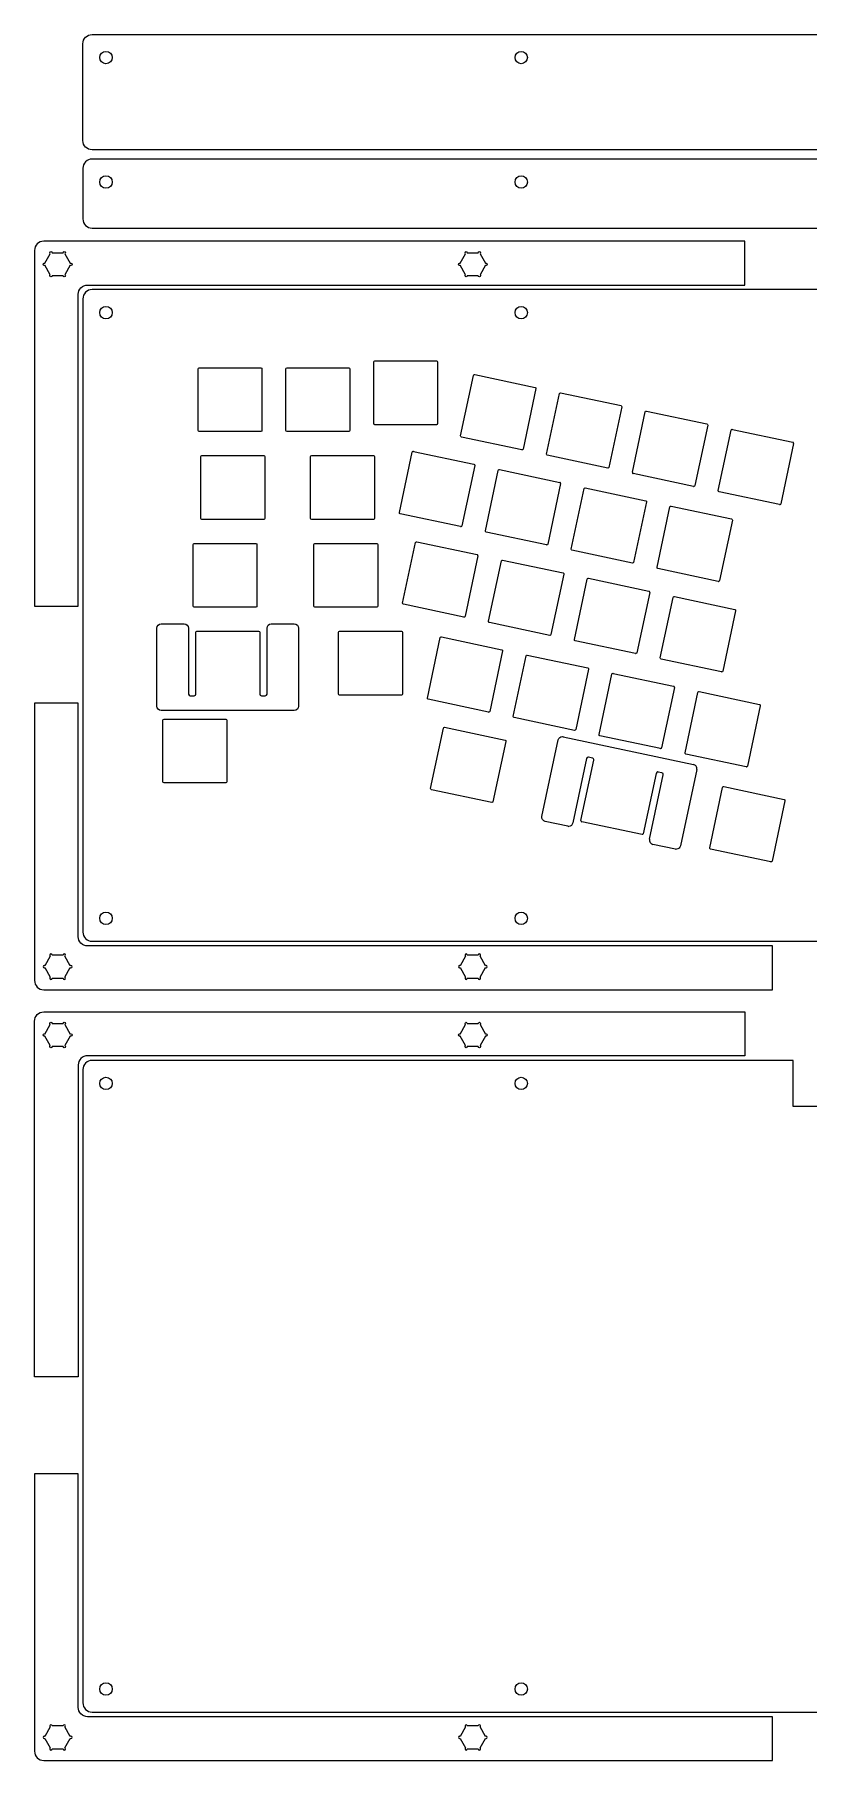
# Model space of a CAD drawing. Header units: millimetres. Extents: x -95 to 285, y -92 to 283.
# Drawn here: x -94.9 to 73, y -91.8 to 282.6 of the extents above; entities that cross this region are included whole.
import ezdxf

# ---------------------------------------------------------------- set-up
doc = ezdxf.new("R2010")
doc.units = ezdxf.units.MM
doc.layers.get('0').update_dxf_attribs({"linetype": 'CONTINUOUS'})

msp = doc.modelspace()

# ---------------------------------------------------------------- linework, layer by layer
for p, q in [((-92.7, 232.96), (-91.51, 235.03)), ((-91.51, 230.46), (-92.7, 232.53)), ((-91.13, 235.25), (-88.75, 235.25)), ((-88.37, 235.03), (-87.18, 232.96)), ((-87.18, 232.53), (-88.37, 230.46)), ((-2.61, 232.96), (-1.41, 235.03)), ((-1.41, 230.46), (-2.61, 232.53)), ((-1.04, 235.25), (1.35, 235.25)), ((1.72, 235.03), (2.92, 232.96)), ((2.92, 232.53), (1.72, 230.46)), ((-88.75, 230.25), (-91.13, 230.25)), ((1.35, 230.25), (-1.04, 230.25)), ((-59.44, 196.68), (-59.44, 210.08)), ((-59.21, 210.3), (-45.81, 210.3)), ((-45.59, 210.08), (-45.59, 196.68)), ((-40.39, 196.68), (-40.39, 210.08)), ((-40.16, 210.3), (-26.76, 210.3)), ((-26.54, 210.08), (-26.54, 196.68)), ((-21.34, 198.18), (-21.34, 211.58)), ((-21.11, 211.8), (-7.71, 211.8)), ((-7.49, 211.58), (-7.49, 198.18)), ((-2.49, 195.54), (0.3, 208.65)), ((0.56, 208.82), (13.67, 206.04)), ((13.84, 205.77), (11.06, 192.66)), ((16.15, 191.58), (18.93, 204.69)), ((19.2, 204.86), (32.31, 202.08)), ((32.48, 201.81), (29.69, 188.7)), ((34.78, 187.62), (37.57, 200.73)), ((37.83, 200.9), (50.94, 198.12)), ((-45.81, 196.45), (-59.21, 196.45)), ((-26.76, 196.45), (-40.16, 196.45)), ((-7.71, 197.95), (-21.11, 197.95)), ((10.79, 192.49), (-2.31, 195.28)), ((51.11, 197.85), (48.33, 184.74)), ((53.41, 183.66), (56.2, 196.77)), ((56.47, 196.94), (69.57, 194.16)), ((-58.84, 177.63), (-58.84, 191.03)), ((-58.61, 191.25), (-45.21, 191.25)), ((-44.99, 191.03), (-44.99, 177.63)), ((-35.03, 177.63), (-35.03, 191.03)), ((-34.8, 191.25), (-21.4, 191.25)), ((-21.18, 191.03), (-21.18, 177.63)), ((-15.77, 178.89), (-12.98, 192)), ((-12.71, 192.17), (0.39, 189.38)), ((29.43, 188.53), (16.32, 191.32)), ((69.75, 193.89), (66.96, 180.78)), ((0.57, 189.12), (-2.22, 176.01)), ((2.87, 174.93), (5.65, 188.04)), ((5.92, 188.21), (19.03, 185.42)), ((48.06, 184.57), (34.95, 187.36)), ((19.2, 185.16), (16.42, 172.05)), ((21.5, 170.97), (24.29, 184.08)), ((24.55, 184.25), (37.66, 181.46)), ((37.83, 181.2), (35.05, 168.09)), ((40.14, 167.01), (42.92, 180.12)), ((43.19, 180.29), (56.3, 177.5)), ((66.69, 180.61), (53.59, 183.39)), ((-45.21, 177.4), (-58.61, 177.4)), ((-21.4, 177.4), (-34.8, 177.4)), ((-2.49, 175.84), (-15.59, 178.62)), ((56.47, 177.24), (53.68, 164.13)), ((-15.07, 159.27), (-12.28, 172.37)), ((-12.02, 172.55), (1.09, 169.76)), ((16.15, 171.88), (3.04, 174.66)), ((-60.52, 158.58), (-60.52, 171.98)), ((-60.3, 172.2), (-46.9, 172.2)), ((-46.67, 171.98), (-46.67, 158.58)), ((-34.33, 158.58), (-34.33, 171.98)), ((-34.1, 172.2), (-20.7, 172.2)), ((-20.48, 171.98), (-20.48, 158.58)), ((1.27, 169.49), (-1.52, 156.39)), ((6.62, 168.59), (19.73, 165.8)), ((34.78, 167.92), (21.67, 170.7)), ((3.57, 155.31), (6.35, 168.41)), ((19.9, 165.53), (17.11, 152.43)), ((53.42, 163.96), (40.31, 166.74)), ((22.2, 151.34), (24.99, 164.45)), ((25.25, 164.63), (38.36, 161.84)), ((38.53, 161.57), (35.75, 148.47)), ((-46.9, 158.35), (-60.3, 158.35)), ((-20.7, 158.35), (-34.1, 158.35)), ((-1.79, 156.21), (-14.89, 159)), ((40.83, 147.38), (43.62, 160.49)), ((43.89, 160.66), (56.99, 157.88)), ((57.17, 157.61), (54.38, 144.5)), ((-68.37, 136.87), (-68.37, 153.81)), ((-67.45, 154.74), (-62.45, 154.74)), ((-61.52, 153.81), (-61.52, 139.53)), ((-44.49, 139.53), (-44.49, 153.81)), ((-43.57, 154.74), (-38.57, 154.74)), ((-37.64, 153.81), (-37.64, 136.87)), ((16.85, 152.25), (3.74, 155.04)), ((-59.93, 139.53), (-59.93, 152.93)), ((-59.71, 153.15), (-46.31, 153.15)), ((-46.08, 152.93), (-46.08, 139.53)), ((-28.98, 139.53), (-28.98, 152.93)), ((-28.75, 153.15), (-15.35, 153.15)), ((-15.13, 152.93), (-15.13, 139.53)), ((-9.71, 138.65), (-6.93, 151.76)), ((-6.66, 151.93), (6.45, 149.15)), ((35.48, 148.29), (22.37, 151.08)), ((6.62, 148.88), (3.84, 135.77)), ((8.92, 134.69), (11.71, 147.8)), ((11.97, 147.97), (25.08, 145.19)), ((54.11, 144.33), (41.01, 147.12)), ((25.25, 144.92), (22.47, 131.81)), ((27.56, 130.73), (30.34, 143.84)), ((30.61, 144.01), (43.72, 141.23)), ((-61.15, 139.15), (-60.31, 139.15)), ((-45.71, 139.15), (-44.87, 139.15)), ((-15.35, 139.3), (-28.75, 139.3)), ((43.89, 140.96), (41.1, 127.85)), ((46.19, 126.77), (48.97, 139.88)), ((49.24, 140.05), (62.35, 137.26)), ((-38.57, 135.95), (-67.45, 135.95)), ((3.57, 135.6), (-9.54, 138.39)), ((62.52, 137), (59.74, 123.89)), ((-67.07, 120.48), (-67.07, 133.88)), ((-66.84, 134.1), (-53.44, 134.1)), ((-53.22, 133.88), (-53.22, 120.48)), ((-9.01, 119.03), (-6.23, 132.14)), ((-5.96, 132.31), (7.15, 129.52)), ((22.2, 131.64), (9.09, 134.42)), ((7.32, 129.26), (4.53, 116.15)), ((15.16, 112.99), (18.68, 129.56)), ((19.78, 130.27), (48.02, 124.26)), ((40.84, 127.68), (27.73, 130.46)), ((24.83, 125.53), (21.86, 111.56)), ((23.59, 112.1), (26.38, 125.2)), ((26.09, 125.65), (25.27, 125.82)), ((59.47, 123.72), (46.36, 126.5)), ((-53.44, 120.25), (-66.84, 120.25)), ((39.93, 122.32), (37.14, 109.22)), ((38.51, 108.02), (41.48, 121.99)), ((41.19, 122.44), (40.37, 122.61)), ((48.73, 123.17), (45.21, 106.6)), ((4.27, 115.98), (-8.84, 118.76)), ((51.55, 106.16), (54.33, 119.26)), ((54.6, 119.44), (67.71, 116.65)), ((67.88, 116.38), (65.09, 103.28)), ((20.76, 110.85), (15.87, 111.89)), ((20.95, 110.83), (20.95, 110.83)), ((36.88, 109.04), (23.77, 111.83)), ((44.11, 105.89), (39.22, 106.92)), ((64.83, 103.1), (51.72, 105.89)), ((-91.51, 82.68), (-92.7, 80.6)), ((-88.75, 82.89), (-91.13, 82.89)), ((-87.18, 80.6), (-88.37, 82.68)), ((-1.41, 82.68), (-2.61, 80.6)), ((1.35, 82.89), (-1.04, 82.89)), ((2.92, 80.6), (1.72, 82.68)), ((-92.7, 80.18), (-91.51, 78.1)), ((-88.37, 78.1), (-87.18, 80.18)), ((-2.61, 80.18), (-1.41, 78.1)), ((1.72, 78.1), (2.92, 80.18)), ((-91.13, 77.89), (-88.75, 77.89)), ((-1.04, 77.89), (1.35, 77.89)), ((-92.7, 65.78), (-91.51, 67.85)), ((-91.13, 68.07), (-88.75, 68.07)), ((-88.37, 67.85), (-87.18, 65.78)), ((-2.61, 65.78), (-1.41, 67.85)), ((-1.04, 68.07), (1.35, 68.07)), ((1.72, 67.85), (2.92, 65.78)), ((-91.51, 63.28), (-92.7, 65.35)), ((-87.18, 65.35), (-88.37, 63.28)), ((-1.41, 63.28), (-2.61, 65.35)), ((2.92, 65.35), (1.72, 63.28)), ((-88.75, 63.07), (-91.13, 63.07)), ((1.35, 63.07), (-1.04, 63.07)), ((-91.51, -84.51), (-92.7, -86.58)), ((-88.75, -84.29), (-91.13, -84.29)), ((-87.18, -86.58), (-88.37, -84.51)), ((-1.41, -84.51), (-2.61, -86.58)), ((1.35, -84.29), (-1.04, -84.29)), ((2.92, -86.58), (1.72, -84.51)), ((-92.7, -87.01), (-91.51, -89.08)), ((-91.13, -89.29), (-88.75, -89.29)), ((-88.37, -89.08), (-87.18, -87.01)), ((-2.61, -87.01), (-1.41, -89.08)), ((-1.04, -89.29), (1.35, -89.29)), ((1.72, -89.08), (2.92, -87.01))]:
    msp.add_line(p, q)
for points in [[(-84.44, 280.58, -0.414214), (-82.44, 282.58), (272.65, 282.58, -0.414214), (274.65, 280.58), (274.65, 259.58, -0.414214), (272.65, 257.58), (-82.44, 257.58, -0.414214), (-84.44, 259.58)], [(-84.44, 253.58), (-84.44, 242.58, 0.414214), (-82.44, 240.58), (272.65, 240.58, 0.414214), (274.65, 242.58), (274.65, 253.58, 0.414214), (272.65, 255.58), (-82.44, 255.58, 0.414214)], [(-94.94, 158.57), (-85.44, 158.57), (-85.44, 226.25, -0.414214), (-83.44, 228.25), (59.16, 228.25), (59.16, 237.75), (-92.94, 237.75, 0.414214), (-94.94, 235.75)], [(272.65, 227.25), (-82.44, 227.25, 0.414214), (-84.44, 225.25), (-84.44, 87.89, 0.414214), (-82.44, 85.89), (272.65, 85.89, 0.414214), (274.65, 87.89), (274.65, 225.25, 0.414214)], [(65.16, 75.39), (65.16, 84.89), (-83.44, 84.89, -0.414214), (-85.44, 86.89), (-85.44, 137.57), (-94.94, 137.57), (-94.94, 77.39, 0.414214), (-92.94, 75.39)], [(59.16, 61.07), (-83.44, 61.07, 0.414214), (-85.44, 59.07), (-85.44, -8.61), (-94.94, -8.61), (-94.94, 68.57, -0.414214), (-92.94, 70.57), (59.16, 70.57)], [(69.66, 60.07), (-82.44, 60.07, 0.414214), (-84.44, 58.07), (-84.44, -79.29, 0.414214), (-82.44, -81.29), (272.65, -81.29, 0.414214), (274.65, -79.29), (274.65, 58.07, 0.414214), (272.65, 60.07), (81.66, 60.07), (81.66, 50.07), (69.66, 50.07)], [(65.16, -91.79), (65.16, -82.29), (-83.44, -82.29, -0.414214), (-85.44, -80.29), (-85.44, -29.61), (-94.94, -29.61), (-94.94, -89.79, 0.414214), (-92.94, -91.79)]]:
    msp.add_lwpolyline(points, format="xyb", close=True)
for centre in [(10.66, 277.58), (10.66, 250.58), (-79.44, 222.25), (10.66, 222.25), (-79.44, 90.89), (10.66, 90.89), (-79.44, 55.07), (10.66, 55.07), (-79.44, -76.29), (10.66, -76.29)]:
    msp.add_circle(centre, 1.35)
for centre, major_axis, ratio, start_param, end_param in [((10.81, 192.6), (0.158, -0.043), 0.688153, 4.793, 5.086128), ((69.5, 193.89), (0.155, 0.232), 0.890365, 5.917113, 6.626308), ((69.48, 193.93), (0.263, 0.046), 0.909501, 5.932123, 6.655042), ((29.44, 188.64), (0.158, -0.043), 0.688153, 4.793, 5.086128), ((35.04, 187.58), (0.265, 0.034), 0.91025, 2.829837, 3.552719), ((35.02, 187.61), (0.144, 0.222), 0.916595, 2.753393, 3.480305), ((18.96, 185.17), (0.143, 0.23), 0.904441, 5.882833, 6.601079), ((18.94, 185.2), (0.268, 0.041), 0.903545, 5.954516, 6.671758), ((48.08, 184.68), (0.158, -0.043), 0.688153, 4.793, 5.086128), ((66.71, 180.72), (0.158, -0.043), 0.688153, 4.793, 5.086128), ((-2.47, 175.95), (0.158, -0.043), 0.688153, 4.793, 5.086128), ((1.03, 169.51), (0.138, 0.221), 0.923706, 5.878982, 6.610581), ((1, 169.54), (0.265, 0.034), 0.91025, 5.971429, 6.694311), ((16.16, 171.99), (0.158, -0.043), 0.688153, 4.793, 5.086128), ((34.8, 168.03), (0.158, -0.043), 0.688153, 4.793, 5.086128), ((38.29, 161.58), (0.155, 0.223), 0.902281, 5.930509, 6.648395), ((38.27, 161.61), (0.263, 0.046), 0.909501, 5.932123, 6.655042), ((53.43, 164.07), (0.158, -0.043), 0.688153, 4.793, 5.086128), ((-1.8, 156.59), (-0.123, 0.376), 0.708283, 2.753017, 2.914002), ((16.86, 152.36), (0.158, -0.043), 0.688153, 4.793, 5.086128), ((35.5, 148.4), (0.158, -0.043), 0.688153, 4.793, 5.086128), ((54.13, 144.44), (0.158, -0.043), 0.688153, 4.793, 5.086128), ((43.64, 140.97), (0.155, 0.223), 0.902281, 5.930509, 6.648395), ((43.63, 141), (0.263, 0.046), 0.909501, 5.932123, 6.655042), ((3.58, 135.71), (0.158, -0.043), 0.688153, 4.793, 5.086128), ((22.22, 131.75), (0.158, -0.043), 0.688153, 4.793, 5.086128), ((40.85, 127.79), (0.158, -0.043), 0.688153, 4.793, 5.086128), ((47.72, 123.2), (0.632, 0.918), 0.904768, 5.925066, 6.642736), ((47.64, 123.33), (1.1, 0.2), 0.903662, 5.926348, 6.643724), ((59.49, 123.83), (0.158, -0.043), 0.688153, 4.793, 5.086128), ((4.28, 116.09), (0.158, -0.043), 0.688153, 4.793, 5.086128), ((20.9, 111.47), (0.756, -0.155), 0.826119, 4.702126, 4.955242), ((23.86, 112.06), (0.268, 0.041), 0.903545, 2.812923, 3.530166), ((23.84, 112.08), (0.144, 0.222), 0.916595, 2.753393, 3.480305), ((39.6, 107.86), (1.1, 0.2), 0.903662, 2.784755, 3.502131), ((39.52, 107.98), (0.627, 0.916), 0.906539, 2.780725, 3.499549), ((44.28, 106.36), (0.677, -0.043), 0.72781, 4.512398, 4.800061), ((64.81, 103.48), (-0.123, 0.376), 0.708283, 2.753017, 2.914002)]:
    msp.add_ellipse(centre, major_axis=major_axis, ratio=ratio, start_param=start_param, end_param=end_param)
for points in [[(-80.79, 277.58), (-80.79, 278.32), (-80.18, 278.93), (-79.44, 278.93)], [(-79.44, 276.23), (-80.18, 276.23), (-80.79, 276.84), (-80.79, 277.58)], [(-79.44, 278.93), (-78.7, 278.93), (-78.09, 278.32), (-78.09, 277.58)], [(-78.09, 277.58), (-78.09, 276.84), (-78.7, 276.23), (-79.44, 276.23)], [(-80.79, 250.58), (-80.79, 251.32), (-80.18, 251.93), (-79.44, 251.93)], [(-79.44, 251.93), (-78.7, 251.93), (-78.09, 251.32), (-78.09, 250.58)], [(-79.44, 249.23), (-80.18, 249.23), (-80.79, 249.84), (-80.79, 250.58)], [(-78.09, 250.58), (-78.09, 249.84), (-78.7, 249.23), (-79.44, 249.23)], [(-87.05, 232.5), (-87.1, 232.5), (-87.14, 232.51), (-87.18, 232.53)], [(3.04, 232.5), (3, 232.5), (2.96, 232.51), (2.92, 232.53)], [(-59.44, 210.08), (-59.44, 210.2), (-59.34, 210.3), (-59.21, 210.3)], [(-45.81, 210.3), (-45.69, 210.3), (-45.59, 210.2), (-45.59, 210.08)], [(-40.39, 210.08), (-40.39, 210.2), (-40.29, 210.3), (-40.16, 210.3)], [(-26.76, 210.3), (-26.64, 210.3), (-26.54, 210.2), (-26.54, 210.08)], [(-21.34, 211.58), (-21.34, 211.7), (-21.24, 211.8), (-21.11, 211.8)], [(-7.71, 211.8), (-7.59, 211.8), (-7.49, 211.7), (-7.49, 211.58)], [(13.67, 206.04), (13.79, 206.01), (13.87, 205.89), (13.84, 205.77)], [(32.31, 202.08), (32.43, 202.05), (32.5, 201.93), (32.48, 201.81)], [(-59.21, 196.45), (-59.34, 196.45), (-59.44, 196.55), (-59.44, 196.68)], [(-45.59, 196.68), (-45.59, 196.55), (-45.69, 196.45), (-45.81, 196.45)], [(-40.16, 196.45), (-40.29, 196.45), (-40.39, 196.55), (-40.39, 196.68)], [(-26.54, 196.68), (-26.54, 196.55), (-26.64, 196.45), (-26.76, 196.45)], [(-21.11, 197.95), (-21.24, 197.95), (-21.34, 198.05), (-21.34, 198.18)], [(-7.49, 198.18), (-7.49, 198.05), (-7.59, 197.95), (-7.71, 197.95)], [(-2.31, 195.28), (-2.44, 195.3), (-2.51, 195.42), (-2.49, 195.54)], [(50.94, 198.12), (51.06, 198.09), (51.14, 197.97), (51.11, 197.85)], [(-58.84, 191.03), (-58.84, 191.15), (-58.74, 191.25), (-58.61, 191.25)], [(-45.21, 191.25), (-45.09, 191.25), (-44.99, 191.15), (-44.99, 191.03)], [(-35.03, 191.03), (-35.03, 191.15), (-34.93, 191.25), (-34.8, 191.25)], [(-21.4, 191.25), (-21.28, 191.25), (-21.18, 191.15), (-21.18, 191.03)], [(11.06, 192.66), (11.04, 192.56), (10.94, 192.49), (10.84, 192.49)], [(16.32, 191.32), (16.2, 191.34), (16.12, 191.46), (16.15, 191.58)], [(0.39, 189.38), (0.52, 189.36), (0.59, 189.24), (0.57, 189.12)], [(29.69, 188.7), (29.67, 188.6), (29.58, 188.53), (29.47, 188.53)], [(48.33, 184.74), (48.3, 184.64), (48.21, 184.56), (48.11, 184.56)], [(53.59, 183.39), (53.46, 183.42), (53.39, 183.54), (53.41, 183.66)], [(37.66, 181.46), (37.78, 181.44), (37.86, 181.32), (37.83, 181.2)], [(66.96, 180.78), (66.94, 180.68), (66.85, 180.6), (66.74, 180.6)], [(-58.61, 177.4), (-58.74, 177.4), (-58.84, 177.5), (-58.84, 177.63)], [(-44.99, 177.63), (-44.99, 177.5), (-45.09, 177.4), (-45.21, 177.4)], [(-34.8, 177.4), (-34.93, 177.4), (-35.03, 177.5), (-35.03, 177.63)], [(-21.18, 177.63), (-21.18, 177.5), (-21.28, 177.4), (-21.4, 177.4)], [(-15.59, 178.62), (-15.71, 178.65), (-15.79, 178.77), (-15.77, 178.89)], [(-2.22, 176.01), (-2.24, 175.91), (-2.33, 175.83), (-2.44, 175.83)], [(56.3, 177.5), (56.42, 177.48), (56.49, 177.36), (56.47, 177.24)], [(3.04, 174.66), (2.92, 174.69), (2.84, 174.81), (2.87, 174.93)], [(-60.52, 171.98), (-60.52, 172.1), (-60.42, 172.2), (-60.3, 172.2)], [(-46.9, 172.2), (-46.77, 172.2), (-46.67, 172.1), (-46.67, 171.98)], [(-34.33, 171.98), (-34.33, 172.1), (-34.23, 172.2), (-34.1, 172.2)], [(-20.7, 172.2), (-20.58, 172.2), (-20.48, 172.1), (-20.48, 171.98)], [(16.42, 172.05), (16.39, 171.95), (16.3, 171.87), (16.2, 171.87)], [(21.67, 170.7), (21.55, 170.73), (21.48, 170.85), (21.5, 170.97)], [(19.73, 165.8), (19.85, 165.77), (19.92, 165.65), (19.9, 165.53)], [(35.05, 168.09), (35.03, 167.99), (34.93, 167.91), (34.83, 167.91)], [(40.31, 166.74), (40.19, 166.77), (40.11, 166.89), (40.14, 167.01)], [(53.68, 164.13), (53.66, 164.03), (53.57, 163.95), (53.46, 163.95)], [(-60.3, 158.35), (-60.42, 158.35), (-60.52, 158.45), (-60.52, 158.58)], [(-46.67, 158.58), (-46.67, 158.45), (-46.77, 158.35), (-46.9, 158.35)], [(-34.1, 158.35), (-34.23, 158.35), (-34.33, 158.45), (-34.33, 158.58)], [(-20.48, 158.58), (-20.48, 158.45), (-20.58, 158.35), (-20.7, 158.35)], [(-14.89, 159), (-15.02, 159.03), (-15.09, 159.15), (-15.07, 159.27)], [(56.99, 157.88), (57.11, 157.85), (57.19, 157.73), (57.17, 157.61)], [(-68.37, 153.81), (-68.37, 154.32), (-67.96, 154.74), (-67.45, 154.74)], [(-62.45, 154.74), (-61.94, 154.74), (-61.52, 154.32), (-61.52, 153.81)], [(-44.49, 153.81), (-44.49, 154.32), (-44.08, 154.74), (-43.57, 154.74)], [(-38.57, 154.74), (-38.06, 154.74), (-37.64, 154.32), (-37.64, 153.81)], [(-1.52, 156.39), (-1.54, 156.28), (-1.64, 156.21), (-1.74, 156.21)], [(-59.93, 152.93), (-59.93, 153.05), (-59.83, 153.15), (-59.71, 153.15)], [(-46.31, 153.15), (-46.18, 153.15), (-46.08, 153.05), (-46.08, 152.93)], [(-28.98, 152.93), (-28.98, 153.05), (-28.88, 153.15), (-28.75, 153.15)], [(-15.35, 153.15), (-15.23, 153.15), (-15.13, 153.05), (-15.13, 152.93)], [(17.11, 152.43), (17.09, 152.32), (17, 152.25), (16.89, 152.25)], [(22.37, 151.08), (22.25, 151.1), (22.17, 151.22), (22.2, 151.34)], [(6.45, 149.15), (6.57, 149.12), (6.65, 149), (6.62, 148.88)], [(35.75, 148.47), (35.72, 148.36), (35.63, 148.29), (35.53, 148.29)], [(41.01, 147.12), (40.88, 147.14), (40.81, 147.26), (40.83, 147.38)], [(25.08, 145.19), (25.2, 145.16), (25.28, 145.04), (25.25, 144.92)], [(54.38, 144.5), (54.36, 144.4), (54.27, 144.33), (54.16, 144.33)], [(-61.52, 139.53), (-61.52, 139.32), (-61.35, 139.15), (-61.15, 139.15)], [(-60.31, 139.15), (-60.1, 139.15), (-59.93, 139.32), (-59.93, 139.53)], [(-46.08, 139.53), (-46.08, 139.32), (-45.91, 139.15), (-45.71, 139.15)], [(-44.87, 139.15), (-44.66, 139.15), (-44.49, 139.32), (-44.49, 139.53)], [(-28.75, 139.3), (-28.88, 139.3), (-28.98, 139.4), (-28.98, 139.53)], [(-15.13, 139.53), (-15.13, 139.4), (-15.23, 139.3), (-15.35, 139.3)], [(-9.54, 138.39), (-9.66, 138.41), (-9.74, 138.53), (-9.71, 138.65)], [(-67.45, 135.95), (-67.96, 135.95), (-68.37, 136.36), (-68.37, 136.87)], [(-37.64, 136.87), (-37.64, 136.36), (-38.06, 135.95), (-38.57, 135.95)], [(3.84, 135.77), (3.81, 135.67), (3.72, 135.59), (3.62, 135.59)], [(62.35, 137.26), (62.47, 137.24), (62.55, 137.12), (62.52, 137)], [(-67.07, 133.88), (-67.07, 134), (-66.97, 134.1), (-66.84, 134.1)], [(-53.44, 134.1), (-53.32, 134.1), (-53.22, 134), (-53.22, 133.88)], [(9.09, 134.42), (8.97, 134.45), (8.9, 134.57), (8.92, 134.69)], [(22.47, 131.81), (22.45, 131.71), (22.35, 131.63), (22.25, 131.63)], [(7.15, 129.52), (7.27, 129.5), (7.34, 129.38), (7.32, 129.26)], [(27.73, 130.46), (27.61, 130.49), (27.53, 130.61), (27.56, 130.73)], [(41.1, 127.85), (41.08, 127.75), (40.99, 127.67), (40.88, 127.67)], [(26.38, 125.2), (26.42, 125.41), (26.29, 125.61), (26.09, 125.65)], [(46.36, 126.5), (46.24, 126.53), (46.16, 126.65), (46.19, 126.77)], [(59.74, 123.89), (59.71, 123.79), (59.62, 123.71), (59.52, 123.71)], [(-66.84, 120.25), (-66.97, 120.25), (-67.07, 120.35), (-67.07, 120.48)], [(-53.22, 120.48), (-53.22, 120.35), (-53.32, 120.25), (-53.44, 120.25)], [(-8.84, 118.76), (-8.96, 118.79), (-9.04, 118.91), (-9.01, 119.03)], [(4.53, 116.15), (4.51, 116.05), (4.42, 115.97), (4.31, 115.97)], [(67.71, 116.65), (67.83, 116.62), (67.9, 116.51), (67.88, 116.38)], [(15.87, 111.89), (15.37, 111.99), (15.05, 112.49), (15.16, 112.99)], [(21.86, 111.56), (21.77, 111.14), (21.39, 110.83), (20.95, 110.83)], [(45.21, 106.6), (45.12, 106.17), (44.74, 105.86), (44.31, 105.86)], [(51.72, 105.89), (51.6, 105.92), (51.52, 106.03), (51.55, 106.16)], [(65.09, 103.28), (65.07, 103.17), (64.98, 103.1), (64.87, 103.1)], [(-87.05, 80.64), (-87.1, 80.64), (-87.14, 80.62), (-87.18, 80.6)], [(3.04, 80.64), (3, 80.64), (2.96, 80.62), (2.92, 80.6)], [(-87.05, 65.32), (-87.1, 65.32), (-87.14, 65.33), (-87.18, 65.35)], [(3.04, 65.32), (3, 65.32), (2.96, 65.33), (2.92, 65.35)], [(-87.05, -86.54), (-87.1, -86.54), (-87.14, -86.56), (-87.18, -86.58)], [(3.04, -86.54), (3, -86.54), (2.96, -86.56), (2.92, -86.58)]]:
    msp.add_open_spline(points, degree=3)
for points, knots in [([(-92.7, 232.53), (-92.74, 232.51), (-92.78, 232.5), (-92.83, 232.5), (-92.96, 232.5), (-93.08, 232.61), (-93.08, 232.75), (-93.08, 232.89), (-92.96, 233), (-92.83, 233), (-92.78, 233), (-92.74, 232.98), (-92.7, 232.96)], [10, 10, 10, 10, 11, 11, 11, 12, 12, 12, 13, 13, 13, 14, 14, 14, 14]), ([(-91.51, 235.03), (-91.58, 235.08), (-91.63, 235.16), (-91.63, 235.25), (-91.63, 235.39), (-91.52, 235.5), (-91.24, 235.5), (-91.13, 235.39), (-91.13, 235.25)], [15, 15, 15, 15, 16, 16, 16, 17, 17, 18, 18, 18, 18]), ([(-88.75, 235.25), (-88.75, 235.39), (-88.63, 235.5), (-88.5, 235.5), (-88.36, 235.5), (-88.25, 235.39), (-88.25, 235.25), (-88.25, 235.16), (-88.3, 235.08), (-88.37, 235.03)], [19, 19, 19, 19, 20, 20, 20, 21, 21, 21, 22, 22, 22, 22]), ([(-87.18, 232.96), (-87.14, 232.98), (-87.1, 233), (-87.05, 233), (-86.91, 233), (-86.8, 232.89), (-86.8, 232.75), (-86.8, 232.61), (-86.91, 232.5), (-87.05, 232.5)], [23, 23, 23, 23, 24, 24, 24, 25, 25, 25, 26, 26, 26, 26]), ([(-2.61, 232.53), (-2.64, 232.51), (-2.68, 232.5), (-2.73, 232.5), (-2.87, 232.5), (-2.98, 232.61), (-2.98, 232.75), (-2.98, 232.89), (-2.87, 233), (-2.73, 233), (-2.68, 233), (-2.64, 232.98), (-2.61, 232.96)], [10, 10, 10, 10, 11, 11, 11, 12, 12, 12, 13, 13, 13, 14, 14, 14, 14]), ([(-1.41, 235.03), (-1.48, 235.08), (-1.54, 235.16), (-1.54, 235.25), (-1.54, 235.39), (-1.42, 235.5), (-1.15, 235.5), (-1.04, 235.39), (-1.04, 235.25)], [15, 15, 15, 15, 16, 16, 16, 17, 17, 18, 18, 18, 18]), ([(1.35, 235.25), (1.35, 235.39), (1.46, 235.5), (1.6, 235.5), (1.74, 235.5), (1.85, 235.39), (1.85, 235.25), (1.85, 235.16), (1.8, 235.08), (1.72, 235.03)], [19, 19, 19, 19, 20, 20, 20, 21, 21, 21, 22, 22, 22, 22]), ([(2.92, 232.96), (2.96, 232.98), (3, 233), (3.04, 233), (3.18, 233), (3.29, 232.89), (3.29, 232.75), (3.29, 232.61), (3.18, 232.5), (3.04, 232.5)], [23, 23, 23, 23, 24, 24, 24, 25, 25, 25, 26, 26, 26, 26]), ([(-91.13, 230.25), (-91.13, 230.11), (-91.24, 230), (-91.52, 230), (-91.63, 230.11), (-91.63, 230.25), (-91.63, 230.34), (-91.58, 230.42), (-91.51, 230.46)], [6, 6, 6, 6, 7, 7, 8, 8, 8, 9, 9, 9, 9]), ([(-88.37, 230.46), (-88.3, 230.42), (-88.25, 230.34), (-88.25, 230.25), (-88.25, 230.11), (-88.36, 230), (-88.5, 230), (-88.63, 230), (-88.75, 230.11), (-88.75, 230.25)], [2, 2, 2, 2, 3, 3, 3, 4, 4, 4, 5, 5, 5, 5]), ([(-1.04, 230.25), (-1.04, 230.11), (-1.15, 230), (-1.42, 230), (-1.54, 230.11), (-1.54, 230.25), (-1.54, 230.34), (-1.48, 230.42), (-1.41, 230.46)], [6, 6, 6, 6, 7, 7, 8, 8, 8, 9, 9, 9, 9]), ([(1.72, 230.46), (1.8, 230.42), (1.85, 230.34), (1.85, 230.25), (1.85, 230.11), (1.74, 230), (1.6, 230), (1.46, 230), (1.35, 230.11), (1.35, 230.25)], [2, 2, 2, 2, 3, 3, 3, 4, 4, 4, 5, 5, 5, 5]), ([(0.3, 208.65), (0.32, 208.75), (0.41, 208.83), (0.52, 208.83), (0.53, 208.83), (0.55, 208.83), (0.56, 208.82)], [4, 4, 4, 4, 5, 5, 5, 6, 6, 6, 6]), ([(18.93, 204.69), (18.95, 204.79), (19.05, 204.87), (19.15, 204.87), (19.17, 204.87), (19.18, 204.87), (19.2, 204.86)], [4, 4, 4, 4, 5, 5, 5, 6, 6, 6, 6]), ([(37.57, 200.73), (37.59, 200.83), (37.68, 200.91), (37.78, 200.91), (37.8, 200.91), (37.82, 200.91), (37.83, 200.9)], [5, 5, 5, 5, 6, 6, 6, 7, 7, 7, 7]), ([(56.2, 196.77), (56.22, 196.87), (56.31, 196.95), (56.42, 196.95), (56.43, 196.95), (56.45, 196.95), (56.47, 196.94)], [4, 4, 4, 4, 5, 5, 5, 6, 6, 6, 6]), ([(-12.98, 192), (-12.96, 192.1), (-12.87, 192.18), (-12.76, 192.18), (-12.74, 192.18), (-12.73, 192.17), (-12.71, 192.17)], [4, 4, 4, 4, 5, 5, 5, 6, 6, 6, 6]), ([(5.65, 188.04), (5.68, 188.14), (5.77, 188.21), (5.87, 188.21), (5.89, 188.21), (5.91, 188.21), (5.92, 188.21)], [4, 4, 4, 4, 5, 5, 5, 6, 6, 6, 6]), ([(24.29, 184.08), (24.31, 184.18), (24.4, 184.25), (24.51, 184.25), (24.52, 184.25), (24.54, 184.25), (24.55, 184.25)], [4, 4, 4, 4, 5, 5, 5, 6, 6, 6, 6]), ([(42.92, 180.12), (42.94, 180.22), (43.04, 180.29), (43.14, 180.29), (43.16, 180.29), (43.17, 180.29), (43.19, 180.29)], [4, 4, 4, 4, 5, 5, 5, 6, 6, 6, 6]), ([(-12.28, 172.37), (-12.26, 172.48), (-12.17, 172.55), (-12.06, 172.55), (-12.05, 172.55), (-12.03, 172.55), (-12.02, 172.55)], [4, 4, 4, 4, 5, 5, 5, 6, 6, 6, 6]), ([(6.35, 168.41), (6.37, 168.52), (6.47, 168.59), (6.57, 168.59), (6.59, 168.59), (6.6, 168.59), (6.62, 168.59)], [5, 5, 5, 5, 6, 6, 6, 7, 7, 7, 7]), ([(24.99, 164.45), (25.01, 164.56), (25.1, 164.63), (25.2, 164.63), (25.22, 164.63), (25.24, 164.63), (25.25, 164.63)], [4, 4, 4, 4, 5, 5, 5, 6, 6, 6, 6]), ([(43.62, 160.49), (43.64, 160.59), (43.73, 160.67), (43.84, 160.67), (43.85, 160.67), (43.87, 160.67), (43.89, 160.66)], [4, 4, 4, 4, 5, 5, 5, 6, 6, 6, 6]), ([(3.74, 155.04), (3.68, 155.05), (3.63, 155.09), (3.56, 155.19), (3.55, 155.25), (3.57, 155.31)], [2, 2, 2, 2, 3, 3, 4, 4, 4, 4]), ([(-6.93, 151.76), (-6.9, 151.86), (-6.81, 151.94), (-6.71, 151.94), (-6.69, 151.94), (-6.67, 151.94), (-6.66, 151.93)], [4, 4, 4, 4, 5, 5, 5, 6, 6, 6, 6]), ([(11.71, 147.8), (11.73, 147.9), (11.82, 147.98), (11.93, 147.98), (11.94, 147.98), (11.96, 147.98), (11.97, 147.97)], [4, 4, 4, 4, 5, 5, 5, 6, 6, 6, 6]), ([(30.34, 143.84), (30.36, 143.94), (30.46, 144.02), (30.56, 144.02), (30.58, 144.02), (30.59, 144.01), (30.61, 144.01)], [4, 4, 4, 4, 5, 5, 5, 6, 6, 6, 6]), ([(48.97, 139.88), (49, 139.98), (49.09, 140.06), (49.19, 140.06), (49.21, 140.06), (49.23, 140.05), (49.24, 140.05)], [4, 4, 4, 4, 5, 5, 5, 6, 6, 6, 6]), ([(-6.23, 132.14), (-6.21, 132.24), (-6.11, 132.31), (-6.01, 132.31), (-5.99, 132.31), (-5.98, 132.31), (-5.96, 132.31)], [4, 4, 4, 4, 5, 5, 5, 6, 6, 6, 6]), ([(18.68, 129.56), (18.77, 129.98), (19.15, 130.29), (19.58, 130.29), (19.65, 130.29), (19.71, 130.28), (19.78, 130.27)], [28, 28, 28, 28, 29, 29, 29, 30, 30, 30, 30]), ([(25.27, 125.82), (25.25, 125.83), (25.22, 125.83), (25.19, 125.83), (25.02, 125.83), (24.86, 125.71), (24.83, 125.53)], [19, 19, 19, 19, 20, 20, 20, 21, 21, 21, 21]), ([(40.37, 122.61), (40.35, 122.62), (40.32, 122.62), (40.29, 122.62), (40.12, 122.62), (39.96, 122.5), (39.93, 122.32)], [8, 8, 8, 8, 9, 9, 9, 10, 10, 10, 10]), ([(41.48, 121.99), (41.5, 122.09), (41.48, 122.19), (41.37, 122.36), (41.29, 122.42), (41.19, 122.44)], [5, 5, 5, 5, 6, 6, 7, 7, 7, 7]), ([(54.33, 119.26), (54.35, 119.37), (54.45, 119.44), (54.55, 119.44), (54.57, 119.44), (54.58, 119.44), (54.6, 119.44)], [4, 4, 4, 4, 5, 5, 5, 6, 6, 6, 6]), ([(37.14, 109.22), (37.12, 109.11), (37.03, 109.04), (36.92, 109.04), (36.91, 109.04), (36.89, 109.04), (36.88, 109.04)], [11, 11, 11, 11, 12, 12, 12, 13, 13, 13, 13]), ([(-91.13, 82.89), (-91.13, 83.03), (-91.24, 83.14), (-91.52, 83.14), (-91.63, 83.03), (-91.63, 82.89), (-91.63, 82.8), (-91.58, 82.72), (-91.51, 82.68)], [6, 6, 6, 6, 7, 7, 8, 8, 8, 9, 9, 9, 9]), ([(-88.37, 82.68), (-88.3, 82.72), (-88.25, 82.8), (-88.25, 82.89), (-88.25, 83.03), (-88.36, 83.14), (-88.5, 83.14), (-88.63, 83.14), (-88.75, 83.03), (-88.75, 82.89)], [2, 2, 2, 2, 3, 3, 3, 4, 4, 4, 5, 5, 5, 5]), ([(-1.04, 82.89), (-1.04, 83.03), (-1.15, 83.14), (-1.42, 83.14), (-1.54, 83.03), (-1.54, 82.89), (-1.54, 82.8), (-1.48, 82.72), (-1.41, 82.68)], [6, 6, 6, 6, 7, 7, 8, 8, 8, 9, 9, 9, 9]), ([(1.72, 82.68), (1.8, 82.72), (1.85, 82.8), (1.85, 82.89), (1.85, 83.03), (1.74, 83.14), (1.6, 83.14), (1.46, 83.14), (1.35, 83.03), (1.35, 82.89)], [2, 2, 2, 2, 3, 3, 3, 4, 4, 4, 5, 5, 5, 5]), ([(-92.7, 80.6), (-92.74, 80.62), (-92.78, 80.64), (-92.83, 80.64), (-92.96, 80.64), (-93.08, 80.53), (-93.08, 80.39), (-93.08, 80.25), (-92.96, 80.14), (-92.83, 80.14), (-92.78, 80.14), (-92.74, 80.15), (-92.7, 80.18)], [10, 10, 10, 10, 11, 11, 11, 12, 12, 12, 13, 13, 13, 14, 14, 14, 14]), ([(-87.18, 80.18), (-87.14, 80.15), (-87.1, 80.14), (-87.05, 80.14), (-86.91, 80.14), (-86.8, 80.25), (-86.8, 80.39), (-86.8, 80.53), (-86.91, 80.64), (-87.05, 80.64)], [23, 23, 23, 23, 24, 24, 24, 25, 25, 25, 26, 26, 26, 26]), ([(-2.61, 80.6), (-2.64, 80.62), (-2.68, 80.64), (-2.73, 80.64), (-2.87, 80.64), (-2.98, 80.53), (-2.98, 80.39), (-2.98, 80.25), (-2.87, 80.14), (-2.73, 80.14), (-2.68, 80.14), (-2.64, 80.15), (-2.61, 80.18)], [10, 10, 10, 10, 11, 11, 11, 12, 12, 12, 13, 13, 13, 14, 14, 14, 14]), ([(2.92, 80.18), (2.96, 80.15), (3, 80.14), (3.04, 80.14), (3.18, 80.14), (3.29, 80.25), (3.29, 80.39), (3.29, 80.53), (3.18, 80.64), (3.04, 80.64)], [23, 23, 23, 23, 24, 24, 24, 25, 25, 25, 26, 26, 26, 26]), ([(-91.51, 78.1), (-91.58, 78.06), (-91.63, 77.98), (-91.63, 77.89), (-91.63, 77.75), (-91.52, 77.64), (-91.24, 77.64), (-91.13, 77.75), (-91.13, 77.89)], [15, 15, 15, 15, 16, 16, 16, 17, 17, 18, 18, 18, 18]), ([(-88.75, 77.89), (-88.75, 77.75), (-88.63, 77.64), (-88.5, 77.64), (-88.36, 77.64), (-88.25, 77.75), (-88.25, 77.89), (-88.25, 77.98), (-88.3, 78.06), (-88.37, 78.1)], [19, 19, 19, 19, 20, 20, 20, 21, 21, 21, 22, 22, 22, 22]), ([(-1.41, 78.1), (-1.48, 78.06), (-1.54, 77.98), (-1.54, 77.89), (-1.54, 77.75), (-1.42, 77.64), (-1.15, 77.64), (-1.04, 77.75), (-1.04, 77.89)], [15, 15, 15, 15, 16, 16, 16, 17, 17, 18, 18, 18, 18]), ([(1.35, 77.89), (1.35, 77.75), (1.46, 77.64), (1.6, 77.64), (1.74, 77.64), (1.85, 77.75), (1.85, 77.89), (1.85, 77.98), (1.8, 78.06), (1.72, 78.1)], [19, 19, 19, 19, 20, 20, 20, 21, 21, 21, 22, 22, 22, 22]), ([(-91.51, 67.85), (-91.58, 67.9), (-91.63, 67.97), (-91.63, 68.07), (-91.63, 68.21), (-91.52, 68.32), (-91.24, 68.32), (-91.13, 68.21), (-91.13, 68.07)], [15, 15, 15, 15, 16, 16, 16, 17, 17, 18, 18, 18, 18]), ([(-88.75, 68.07), (-88.75, 68.21), (-88.63, 68.32), (-88.5, 68.32), (-88.36, 68.32), (-88.25, 68.21), (-88.25, 68.07), (-88.25, 67.97), (-88.3, 67.9), (-88.37, 67.85)], [19, 19, 19, 19, 20, 20, 20, 21, 21, 21, 22, 22, 22, 22]), ([(-1.41, 67.85), (-1.48, 67.9), (-1.54, 67.97), (-1.54, 68.07), (-1.54, 68.2), (-1.42, 68.32), (-1.15, 68.32), (-1.04, 68.2), (-1.04, 68.07)], [15, 15, 15, 15, 16, 16, 16, 17, 17, 18, 18, 18, 18]), ([(1.35, 68.07), (1.35, 68.2), (1.46, 68.32), (1.6, 68.32), (1.74, 68.32), (1.85, 68.2), (1.85, 68.07), (1.85, 67.97), (1.8, 67.9), (1.72, 67.85)], [19, 19, 19, 19, 20, 20, 20, 21, 21, 21, 22, 22, 22, 22]), ([(-92.7, 65.35), (-92.74, 65.33), (-92.78, 65.32), (-92.83, 65.32), (-92.96, 65.32), (-93.08, 65.43), (-93.08, 65.57), (-93.08, 65.71), (-92.96, 65.82), (-92.83, 65.82), (-92.78, 65.82), (-92.74, 65.8), (-92.7, 65.78)], [10, 10, 10, 10, 11, 11, 11, 12, 12, 12, 13, 13, 13, 14, 14, 14, 14]), ([(-87.18, 65.78), (-87.14, 65.8), (-87.1, 65.82), (-87.05, 65.82), (-86.91, 65.82), (-86.8, 65.71), (-86.8, 65.57), (-86.8, 65.43), (-86.91, 65.32), (-87.05, 65.32)], [23, 23, 23, 23, 24, 24, 24, 25, 25, 25, 26, 26, 26, 26]), ([(-2.61, 65.35), (-2.64, 65.33), (-2.68, 65.32), (-2.73, 65.32), (-2.87, 65.32), (-2.98, 65.43), (-2.98, 65.57), (-2.98, 65.7), (-2.87, 65.82), (-2.73, 65.82), (-2.68, 65.82), (-2.64, 65.8), (-2.61, 65.78)], [10, 10, 10, 10, 11, 11, 11, 12, 12, 12, 13, 13, 13, 14, 14, 14, 14]), ([(2.92, 65.78), (2.96, 65.8), (3, 65.82), (3.04, 65.82), (3.18, 65.82), (3.29, 65.7), (3.29, 65.57), (3.29, 65.43), (3.18, 65.32), (3.04, 65.32)], [23, 23, 23, 23, 24, 24, 24, 25, 25, 25, 26, 26, 26, 26]), ([(-91.13, 63.07), (-91.13, 62.93), (-91.24, 62.82), (-91.52, 62.82), (-91.63, 62.93), (-91.63, 63.07), (-91.63, 63.16), (-91.58, 63.24), (-91.51, 63.28)], [6, 6, 6, 6, 7, 7, 8, 8, 8, 9, 9, 9, 9]), ([(-88.37, 63.28), (-88.3, 63.24), (-88.25, 63.16), (-88.25, 63.07), (-88.25, 62.93), (-88.36, 62.82), (-88.5, 62.82), (-88.63, 62.82), (-88.75, 62.93), (-88.75, 63.07)], [2, 2, 2, 2, 3, 3, 3, 4, 4, 4, 5, 5, 5, 5]), ([(-1.04, 63.07), (-1.04, 62.93), (-1.15, 62.82), (-1.42, 62.82), (-1.54, 62.93), (-1.54, 63.07), (-1.54, 63.16), (-1.48, 63.24), (-1.41, 63.28)], [6, 6, 6, 6, 7, 7, 8, 8, 8, 9, 9, 9, 9]), ([(1.72, 63.28), (1.8, 63.24), (1.85, 63.16), (1.85, 63.07), (1.85, 62.93), (1.74, 62.82), (1.6, 62.82), (1.46, 62.82), (1.35, 62.93), (1.35, 63.07)], [2, 2, 2, 2, 3, 3, 3, 4, 4, 4, 5, 5, 5, 5]), ([(-91.13, -84.29), (-91.13, -84.15), (-91.24, -84.04), (-91.52, -84.04), (-91.63, -84.15), (-91.63, -84.29), (-91.63, -84.38), (-91.58, -84.46), (-91.51, -84.51)], [6, 6, 6, 6, 7, 7, 8, 8, 8, 9, 9, 9, 9]), ([(-88.37, -84.51), (-88.3, -84.46), (-88.25, -84.38), (-88.25, -84.29), (-88.25, -84.15), (-88.36, -84.04), (-88.5, -84.04), (-88.63, -84.04), (-88.75, -84.15), (-88.75, -84.29)], [2, 2, 2, 2, 3, 3, 3, 4, 4, 4, 5, 5, 5, 5]), ([(-1.04, -84.29), (-1.04, -84.15), (-1.15, -84.04), (-1.42, -84.04), (-1.54, -84.15), (-1.54, -84.29), (-1.54, -84.38), (-1.48, -84.46), (-1.41, -84.51)], [6, 6, 6, 6, 7, 7, 8, 8, 8, 9, 9, 9, 9]), ([(1.72, -84.51), (1.8, -84.46), (1.85, -84.38), (1.85, -84.29), (1.85, -84.15), (1.74, -84.04), (1.6, -84.04), (1.46, -84.04), (1.35, -84.15), (1.35, -84.29)], [2, 2, 2, 2, 3, 3, 3, 4, 4, 4, 5, 5, 5, 5]), ([(-92.7, -86.58), (-92.74, -86.56), (-92.78, -86.54), (-92.83, -86.54), (-92.96, -86.54), (-93.08, -86.65), (-93.08, -86.79), (-93.08, -86.93), (-92.96, -87.04), (-92.83, -87.04), (-92.78, -87.04), (-92.74, -87.03), (-92.7, -87.01)], [10, 10, 10, 10, 11, 11, 11, 12, 12, 12, 13, 13, 13, 14, 14, 14, 14]), ([(-91.51, -89.08), (-91.58, -89.12), (-91.63, -89.2), (-91.63, -89.29), (-91.63, -89.43), (-91.52, -89.54), (-91.24, -89.54), (-91.13, -89.43), (-91.13, -89.29)], [15, 15, 15, 15, 16, 16, 16, 17, 17, 18, 18, 18, 18]), ([(-88.75, -89.29), (-88.75, -89.43), (-88.63, -89.54), (-88.5, -89.54), (-88.36, -89.54), (-88.25, -89.43), (-88.25, -89.29), (-88.25, -89.2), (-88.3, -89.12), (-88.37, -89.08)], [19, 19, 19, 19, 20, 20, 20, 21, 21, 21, 22, 22, 22, 22]), ([(-87.18, -87.01), (-87.14, -87.03), (-87.1, -87.04), (-87.05, -87.04), (-86.91, -87.04), (-86.8, -86.93), (-86.8, -86.79), (-86.8, -86.65), (-86.91, -86.54), (-87.05, -86.54)], [23, 23, 23, 23, 24, 24, 24, 25, 25, 25, 26, 26, 26, 26]), ([(-2.61, -86.58), (-2.64, -86.56), (-2.68, -86.54), (-2.73, -86.54), (-2.87, -86.54), (-2.98, -86.65), (-2.98, -86.79), (-2.98, -86.93), (-2.87, -87.04), (-2.73, -87.04), (-2.68, -87.04), (-2.64, -87.03), (-2.61, -87.01)], [10, 10, 10, 10, 11, 11, 11, 12, 12, 12, 13, 13, 13, 14, 14, 14, 14]), ([(-1.41, -89.08), (-1.48, -89.12), (-1.54, -89.2), (-1.54, -89.29), (-1.54, -89.43), (-1.42, -89.54), (-1.15, -89.54), (-1.04, -89.43), (-1.04, -89.29)], [15, 15, 15, 15, 16, 16, 16, 17, 17, 18, 18, 18, 18]), ([(1.35, -89.29), (1.35, -89.43), (1.46, -89.54), (1.6, -89.54), (1.74, -89.54), (1.85, -89.43), (1.85, -89.29), (1.85, -89.2), (1.8, -89.12), (1.72, -89.08)], [19, 19, 19, 19, 20, 20, 20, 21, 21, 21, 22, 22, 22, 22]), ([(2.92, -87.01), (2.96, -87.03), (3, -87.04), (3.04, -87.04), (3.18, -87.04), (3.29, -86.93), (3.29, -86.79), (3.29, -86.65), (3.18, -86.54), (3.04, -86.54)], [23, 23, 23, 23, 24, 24, 24, 25, 25, 25, 26, 26, 26, 26])]:
    msp.add_open_spline(points, degree=3, knots=knots)

doc.saveas('drawing.dxf')
